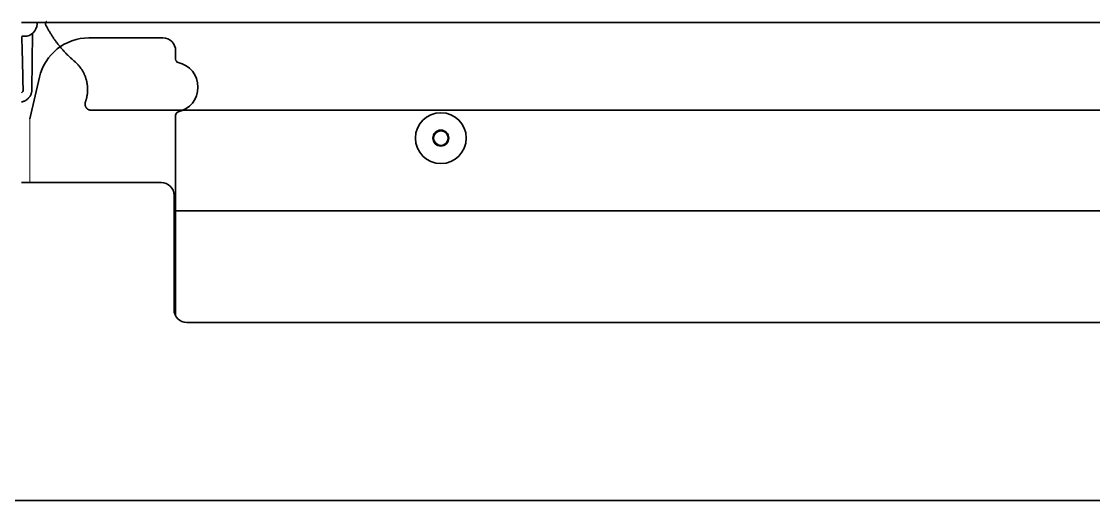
# Model space of a CAD drawing. Extents: x 6769 to 10051, y -94 to 2900.
# Drawn here: x 8585.6 to 8754.1, y 348 to 423.4 of the extents above; entities that cross this region are included whole.
import ezdxf

# ---------------------------------------------------------------- set-up
doc = ezdxf.new("R2010")
doc.units = 0
doc.header["$LTSCALE"] = 5
doc.layers.get('0').update_dxf_attribs({"linetype": 'CONTINUOUS', "lineweight": 0})
doc.layers.add('1', color=7, linetype='CONTINUOUS', true_color=0xffffff)

msp = doc.modelspace()

# ---------------------------------------------------------------- linework, layer by layer
msp.add_line((8586.87, 408.03), (8586.87, 398.03))
at = {"layer": '1', "color": 7, "linetype": 'Continuous', "lineweight": 35}
for p, q in [((8585.57, 423.22), (9069.26, 423.22)), ((8588.04, 423.22), (8588.03, 422.96)), ((8587.29, 421.47), (8587.21, 412.65)), ((8586.03, 421.03), (8585.61, 421.03)), ((8596.18, 420.78), (8607.81, 420.78)), ((8609.81, 417.41), (8609.81, 418.78)), ((8586.87, 408.03), (8588.38, 414.58)), ((8596.56, 409.39), (8633.56, 409.39)), ((8609.81, 377.06), (8609.81, 408.64)), ((8633.56, 409.39), (8972.56, 409.39)), ((8585.56, 398.03), (8607.56, 398.03)), ((8609.56, 396.03), (8609.56, 378.03)), ((8609.82, 393.61), (8996.31, 393.61)), ((8611.56, 376.03), (8994.56, 376.03)), ((8538.56, 348.03), (9067.56, 348.03))]:
    msp.add_line(p, q, dxfattribs=at)
for radius in [4, 1.25, 1.15]:
    msp.add_circle((8651.51, 405.02), radius, dxfattribs=at)
for centre, radius, start, end in [((8586.03, 423.03), 2, 270, 358), ((8609.31, 413.03), 4, 282.8113, 77.1887), ((8607.56, 396.03), 2, 0, 90), ((8611.56, 378.03), 2, 180, 270)]:
    msp.add_arc(centre, radius, start, end, dxfattribs=at)
for centre, major_axis, ratio, start_param, end_param in [((8583.31, 195.09), (2, 228.93), 0.008731, 5.966889, 6.121195), ((8596.18, 412.78), (5.66, -5.66), 0.999924, 2.356233, 3.700158), ((8607.81, 418.78), (1.41, 1.41), 0.999924, 5.497825, 7.068545), ((8610.31, 417.41), (0.488, -0.111), 0.99996, 3.365186, 4.71185), ((8610.31, 417.41), (-0.111, -0.488), 0.99996, 4.935981, 6.283185), ((8585.21, 412.65), (-0.622, 0), 0.999962, 2.17503, 3.159537), ((8610.31, 408.64), (-0.111, 0.488), 0.99996, 0.000009, 1.347213)]:
    msp.add_ellipse(centre, major_axis=major_axis, ratio=ratio, start_param=start_param, end_param=end_param, dxfattribs=at)
for points, weights, knots in [([(8589.49, 423.37), (8589.49, 423.36), (8589.48, 423.36), (8589.48, 423.36), (8589.39, 423.25), (8589.32, 423.1), (8589.34, 422.93), (8590.25, 421.11), (8591.33, 419.56), (8592.61, 418.16), (8594.06, 416.96)], [0.540682030403, 0.540691538072, 0.540698049593, 0.54070139398, 0.54070139398, 0.529985887725, 0.54070139398, 0.534816719201, 0.532855160942, 0.534816719201, 0.54070139398], [0, 0, 0, 0, 0, 0.001233, 0.001233, 0.001233, 0.071038, 0.071038, 0.071038, 1, 1, 1, 1, 1]), ([(8595.67, 410.83), (8595.52, 410.52), (8595.47, 410.05), (8595.77, 409.69), (8596.18, 409.46), (8596.3, 409.41), (8596.44, 409.39), (8596.57, 409.39)], [0.54070139398, 0.54070139398, 0.513911526396, 0.54070139398, 0.54070139398, 0.537386695058, 0.534255154627, 0.532343872371], [0, 0, 0, 0, 0, 0.739781, 0.739781, 0.739781, 1, 1, 1, 1, 1])]:
    msp.add_rational_spline(points, weights, degree=4, knots=knots, dxfattribs=at)
msp.add_rational_spline([(8594.06, 416.96), (8595.34, 415.8), (8596.11, 414.22), (8596.21, 412.46), (8595.67, 410.83)], [0.54070139398, 0.497335017551, 0.482879558741, 0.497335017551, 0.54070139398], degree=4, dxfattribs=at)
for points, knots in [([(8587.21, 412.65), (8587.21, 412.65), (8587.21, 412.65), (8587.21, 412.65), (8587.21, 412.65), (8587.21, 412.65), (8587.21, 412.65), (8587.21, 412.65), (8587.21, 412.65), (8587.21, 412.65), (8587.21, 412.65), (8587.21, 412.64), (8587.21, 412.64), (8587.21, 412.63), (8587.21, 412.63), (8587.21, 412.61), (8587.21, 412.6), (8587.21, 412.57), (8587.21, 412.55), (8587.2, 412.49), (8587.2, 412.45), (8587.19, 412.37), (8587.18, 412.33), (8587.17, 412.26), (8587.15, 412.18), (8587.13, 412.1), (8587.11, 412.04), (8587.1, 412.03), (8587.09, 411.99), (8587.08, 411.97), (8587.05, 411.88), (8586.98, 411.73), (8586.9, 411.6), (8586.83, 411.5), (8586.81, 411.47), (8586.76, 411.41), (8586.74, 411.37), (8586.66, 411.29), (8586.54, 411.17), (8586.41, 411.06), (8586.32, 411.01), (8586.29, 410.99), (8586.27, 410.98), (8586.22, 410.94), (8586.19, 410.92), (8586.08, 410.87), (8585.94, 410.8), (8585.79, 410.75), (8585.69, 410.73), (8585.67, 410.72), (8585.63, 410.72), (8585.61, 410.71), (8585.58, 410.7), (8585.57, 410.7)], [0, 0, 0, 0, 0.000084, 0.000084, 0.000168, 0.000336, 0.000672, 0.000672, 0.001345, 0.001345, 0.002689, 0.002689, 0.005378, 0.005378, 0.010757, 0.010757, 0.021514, 0.021514, 0.043027, 0.043027, 0.086055, 0.086055, 0.129082, 0.129082, 0.17211, 0.215137, 0.215137, 0.236651, 0.236651, 0.258165, 0.258165, 0.34422, 0.430275, 0.430275, 0.473302, 0.473302, 0.51633, 0.51633, 0.602385, 0.68844, 0.709953, 0.709953, 0.731467, 0.731467, 0.774494, 0.774494, 0.860549, 0.946604, 0.946604, 0.968118, 0.968118, 0.989632, 1, 1, 1, 1]), ([(8609.81, 408.64), (8609.81, 408.67), (8609.82, 408.72), (8609.83, 408.78), (8609.85, 408.83), (8609.86, 408.86), (8609.89, 408.9), (8609.91, 408.93), (8609.94, 408.97), (8609.96, 408.99), (8610, 409.03), (8610.02, 409.05), (8610.07, 409.08), (8610.1, 409.09), (8610.14, 409.11), (8610.15, 409.11), (8610.18, 409.12), (8610.19, 409.12), (8610.2, 409.13)], [0, 0, 0, 0, 0.125, 0.25, 0.25, 0.375, 0.375, 0.5, 0.5, 0.625, 0.625, 0.75, 0.75, 0.875, 0.875, 0.9375, 0.9375, 1, 1, 1, 1])]:
    msp.add_open_spline(points, degree=3, knots=knots, dxfattribs=at)

doc.saveas('drawing.dxf')
